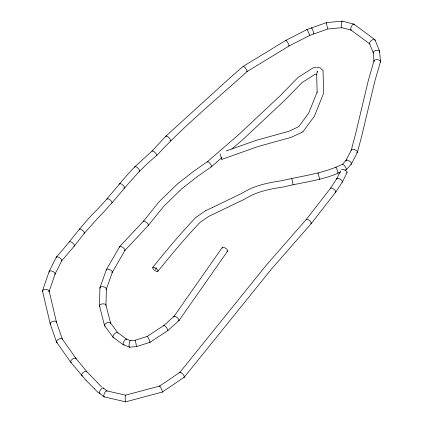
<?xml version="1.0" encoding="UTF-8"?>
<svg xmlns="http://www.w3.org/2000/svg" width="423" height="423" viewBox="0 0 423 423"><rect width="100%" height="100%" fill="white"/><g stroke="black" fill="none" stroke-linecap="round" stroke-linejoin="round"><path stroke-width="0.63" d="M99.484 305.808L99.939 287.788M106.379 288.75L105.962 305.295A3.247 1.634 -6.4 0 0 101.858 303.989A3.247 1.634 -6.4 0 0 100.029 306.633M319.73 179.452L318.064 173.208L318.122 173.673M351.349 149.959L355.431 134.556L368.47 79.942L374.011 60.801M357.451 152.158L361.697 136.153L374.725 81.597L380.489 61.673M42.533 290.654L49.163 271.444M49.094 291.452L55.154 273.903M99.981 287.603L106.411 269.647M106.337 289.036L112.338 272.28M49.2 271.36L56.338 257.099M55.117 273.982L61.8 260.631M336.74 178.781L340.695 170.924M342.408 181.895L347.066 172.642M346.014 160.349L351.418 149.795M351.45 163.923L357.424 152.243M302.852 131.854L314.4 116.23L323.6 93.324L323.035 70.583L319.984 67.733L313.232 67.77L298.051 77.435L280.338 95.572L238.974 134.377L207.482 161.634L193.972 171.014L177.491 183.915L159.17 201.686L143.434 221.224M106.448 269.567L119.63 246.651M112.301 272.359L124.917 250.421M330.506 188.309L336.777 178.707M335.804 192.016L342.371 181.969M174.049 316.351L222.292 247.439M178.987 320.565L227.616 251.103M152.745 267.399C166.519 250.353 180.552 233.443 195.712 217.554L205.451 210.802M155.304 269.372L156.484 267.812M157.864 271.349A3.231 1.163 37.1 0 0 154.691 267.632A3.231 1.163 37.1 0 0 153.359 269.144A3.231 1.163 37.1 0 0 157.864 271.349C171.41 254.635 185.137 238.006 200.021 222.419L208.671 216.428L244.129 199.386L251.711 195.23C261.715 190.556 272.84 188.558 283.738 186.929C301.885 182.324 320.745 180.663 338.093 173.192L340.452 172.182M330.548 188.251L306.284 219.431L266.279 265.189L179.87 372.34M335.762 192.079L311.254 223.571L271.217 269.366L184.328 377.11M56.381 257.031C69.261 242.791 80.264 226.998 93.62 213.171C108.494 198.625 120.402 181.488 134.969 166.651M61.758 260.695L74.459 245.895L84.314 233.274L98.374 217.554C118.366 197.377 134.297 173.388 156.695 155.564M342.493 164.283L346.099 160.222M346.421 169.597L351.402 163.987M165.932 136.1L152.127 150.985L135.011 166.609M156.737 155.521C184.624 125.298 216.655 99.199 247.053 71.572M119.667 246.588L143.476 221.176M124.827 250.532L148.341 225.438L163.944 206.059L181.742 188.801L197.832 176.201L211.511 166.71L222.012 157.456M165.975 136.053L229.98 77.853L243.183 66.374M174.139 316.251L163.838 325.456L147.135 336.449M178.897 320.666L167.783 330.606L149.964 342.329M231.867 148.996L243.283 139.199L284.838 100.214L302.112 82.511L315.146 74.215L317.255 74.199M159.635 386.072L179.912 372.298M162.379 392.026L184.285 377.147M243.22 66.348L285.89 40.344L306.865 29.605L326.292 22.652L342.196 21.15M247.016 71.598L289.015 46.007L309.536 35.506L327.672 29.018L341.715 27.691L351.037 30.059M302.9 131.833L291.22 137.327L257.956 146.564L221.901 159.36L220.103 153.829M212.441 207.519L241.242 193.602L248.835 189.441C259.331 184.412 271.043 182.324 282.506 180.573C302.709 175.741 323.69 173.488 342.572 164.235M205.414 210.818L212.468 207.508M345.163 170.157L346.342 169.649M226.247 150.958L256.015 140.394L288.972 131.241L298.765 126.636L308.79 112.952L317.192 91.944L317.134 92.23L316.647 73.597M147.162 336.438L135.334 340.198L130.3 340.584M149.938 342.339L136.576 346.585L129.401 347.135M159.661 386.062L125.488 395.193L106.786 390.841M125.626 401.85L162.358 392.036M104.053 396.843L125.605 401.85M342.228 21.155L353.744 24.074M126.451 339.056L130.379 340.594M123.373 344.793L129.322 347.124M99.675 393.353L97.655 392.142L94.165 388.547M117.636 332.6L126.514 339.093M113.205 337.364L123.31 344.756M353.861 24.137L374.789 39.556M350.916 30.001L369.771 43.892M101.652 387.013L86.625 371.415M103.371 388.028L106.966 390.937M99.617 393.3L103.926 396.79M319.719 179.452L319.598 179.151M86.075 380.399L94.223 388.61M221.858 159.339L221.049 157.631M86.133 380.462L70.8 362.315L56.571 342.112M75.928 358.371L86.689 371.484M110.414 322.76L117.768 332.721M104.687 325.884L113.073 337.242M62.255 338.96L75.981 358.45M375.016 39.857L379.531 51.146M369.543 43.59L373.266 52.891M56.423 322.003L62.398 339.225M56.492 341.927L50.21 323.822L42.496 291.05M135.355 340.282L136.571 346.585L136.523 346.257M105.93 304.988L110.556 323.029M99.516 306.009L104.544 325.62M293.023 184.333L293.097 184.698M49.11 290.955L56.449 322.104M327.619 28.796L326.297 22.673L326.371 23.048M291.896 179.135L292.954 184.005M379.579 51.347L380.51 61.377M373.213 52.69L373.99 61.097M57.327 342.577A3.247 1.597 -27.2 0 1 58.527 339.251A3.247 1.597 -27.2 0 1 62.382 339.769M50.511 324.261A3.236 1.634 -16.2 0 1 52.849 321.348A3.236 1.634 -16.2 0 1 56.418 322.532M71.328 362.611A3.236 1.512 -37.3 0 1 72.418 359.164A3.236 1.512 -37.3 0 1 76.092 358.947M82.644 375.968A3.236 1.475 -40.9 0 1 83.072 372.631A3.236 1.475 -40.9 0 1 86.852 372.055M165.969 136.872A3.236 0.978 45.3 0 1 167.191 136.291A3.236 0.978 45.3 0 1 170.199 139.252A3.236 0.978 45.3 0 1 169.861 140.7M152.069 151.434A3.236 0.983 45.2 0 1 155.109 152.539A3.236 0.983 45.2 0 1 156.261 155.638M134.963 167.312A3.236 0.989 44.9 0 1 136.322 166.889A3.236 0.989 44.9 0 1 139.283 169.829A3.236 0.989 44.9 0 1 138.913 171.236M243.098 66.654A3.241 0.767 53.6 0 1 245.636 68.389A3.241 0.767 53.6 0 1 246.847 71.614M79.318 229.821A3.236 1.105 39.9 0 1 82.268 230.149A3.236 1.105 39.9 0 1 83.981 233.443M69.356 242.178A3.236 1.116 39.3 0 1 72.872 243.167A3.236 1.116 39.3 0 1 73.819 246.064M119.445 184.259A3.236 1.084 40.7 0 1 122.781 185.068A3.236 1.084 40.7 0 1 123.68 188.018M107.167 199.497A3.236 1.073 41.3 0 1 109.901 199.778A3.236 1.073 41.3 0 1 111.905 203.183M42.95 291.727A3.289 1.618 3.2 0 1 45.636 289.427A3.289 1.618 3.2 0 1 48.83 291.817M49.301 272.232A3.236 1.406 22.8 0 1 52.452 271.275A3.236 1.406 22.8 0 1 54.763 274.3M56.402 257.84A3.247 1.232 33.7 0 1 59.654 257.776A3.247 1.232 33.7 0 1 61.176 260.933M129.533 347.056A3.289 0.65 -81.8 0 1 129.216 343.688A3.289 0.65 -81.8 0 1 130.474 340.753M306.178 219.791A3.236 1.11 39.5 0 1 309.662 220.801A3.236 1.11 39.5 0 1 310.704 223.73M330.49 188.917A3.236 1.195 35.5 0 1 333.863 189.203A3.236 1.195 35.5 0 1 335.175 192.28M336.703 179.13A3.236 1.295 30 0 1 340.251 179.236A3.236 1.295 30 0 1 342.022 182.228M341.562 169.486A3.231 1.348 26.7 0 1 345.639 170.532A3.231 1.348 26.7 0 1 346.67 172.996M207.434 162.205A3.236 0.814 51.7 0 1 208.735 162.178A3.236 0.814 51.7 0 1 211.304 165.472A3.236 0.814 51.7 0 1 210.86 166.599M119.646 247.275A3.247 1.174 36.6 0 1 122.993 247.608A3.247 1.174 36.6 0 1 124.203 250.686M106.416 270.112A3.241 1.38 24.9 0 1 110.033 269.747A3.241 1.38 24.9 0 1 111.852 272.703M100.071 288.29A3.252 1.549 10.7 0 1 103.582 286.826A3.252 1.549 10.7 0 1 105.909 289.522M99.997 393.448A3.236 1.269 -55.3 0 1 100.595 389.8A3.236 1.269 -55.3 0 1 103.624 388.483M143.418 221.895A3.236 1.079 41 0 1 146.474 222.413A3.236 1.079 41 0 1 147.823 225.602M179.833 372.869A3.252 0.931 47.5 0 1 182.847 374.165A3.252 0.931 47.5 0 1 183.651 377.115M104.645 396.674A3.278 1.105 -64.4 0 1 104.259 393.734A3.278 1.105 -64.4 0 1 107.04 391.095M125.731 401.654A3.299 0.36 88.8 0 1 125.203 398.561A3.299 0.36 88.8 0 1 125.599 395.362M147.098 336.565A3.252 0.444 64.6 0 1 149.155 339.643A3.252 0.444 64.6 0 1 149.552 342.022M159.619 386.4A3.262 0.412 65.5 0 1 161.332 388.758A3.262 0.412 65.5 0 1 162.162 391.915M163.754 325.9A3.236 0.798 52.5 0 1 166.456 327.566A3.236 0.798 52.5 0 1 167.318 330.559M174.091 317.06A3.247 1.068 41.7 0 1 175.423 316.42A3.247 1.068 41.7 0 1 178.575 319.169A3.247 1.068 41.7 0 1 178.305 320.734M374.165 61.499A3.257 1.592 5.6 0 1 377.549 59.669A3.257 1.592 5.6 0 1 380.103 62.207M373.319 52.981A3.247 1.644 -13.6 0 1 376.687 50.3A3.247 1.644 -13.6 0 1 379.278 52.214M369.966 43.971A3.289 1.533 -38.2 0 1 371.796 40.185A3.289 1.533 -38.2 0 1 374.968 40.666M351.344 30.038A3.268 1.084 -65 0 1 351.576 26.268A3.268 1.084 -65 0 1 354.077 24.724M114.046 337.469A3.252 1.428 -45.3 0 1 114.11 334.297A3.252 1.428 -45.3 0 1 117.906 333.075M105.147 326.196A3.257 1.613 -25.5 0 1 106.628 322.982A3.257 1.613 -25.5 0 1 110.567 323.346M222.276 248.052A3.231 1.206 35 0 1 225.671 248.301A3.231 1.206 35 0 1 226.982 251.368M124.177 344.602A3.247 1.158 -61.3 0 1 123.722 341.705A3.247 1.158 -61.3 0 1 126.72 339.442M285.837 40.798A3.236 0.55 60.9 0 1 287.862 42.781A3.236 0.55 60.9 0 1 288.713 45.89M306.818 29.795A3.236 0.407 65.6 0 1 308.621 32.497A3.236 0.407 65.6 0 1 309.303 35.352M317.387 72.55A3.167 0.915 -71 0 1 317.451 72.18M317.541 71.788A3.167 0.915 -71 0 1 317.652 71.387L317.641 71.365A3.167 1.565 -26.1 0 0 317.102 71.884M316.764 72.402A3.167 1.565 -26.1 0 1 316.912 72.143M342.001 27.278A3.262 0.529 -85.7 0 1 341.414 24.619A3.262 0.529 -85.7 0 1 342.371 21.393M311.566 28.167A3.236 0.28 69.6 0 1 312.867 30.482A3.236 0.28 69.6 0 1 313.628 33.629M351.36 150.339A3.241 1.433 21.1 0 1 355.235 149.858A3.241 1.433 21.1 0 1 356.779 152.729M335.746 167.312A3.236 0.301 69 0 1 337.348 170.411A3.236 0.301 69 0 1 337.803 172.838M342.482 164.351A3.284 0.751 54.5 0 1 345.39 166.985A3.284 0.751 54.5 0 1 345.85 169.507M346.083 161.01A3.247 1.216 34.5 0 1 349.298 161.004A3.247 1.216 34.5 0 1 350.916 164.187M291.733 178.416L291.796 178.755L291.733 178.416"/></g></svg>
